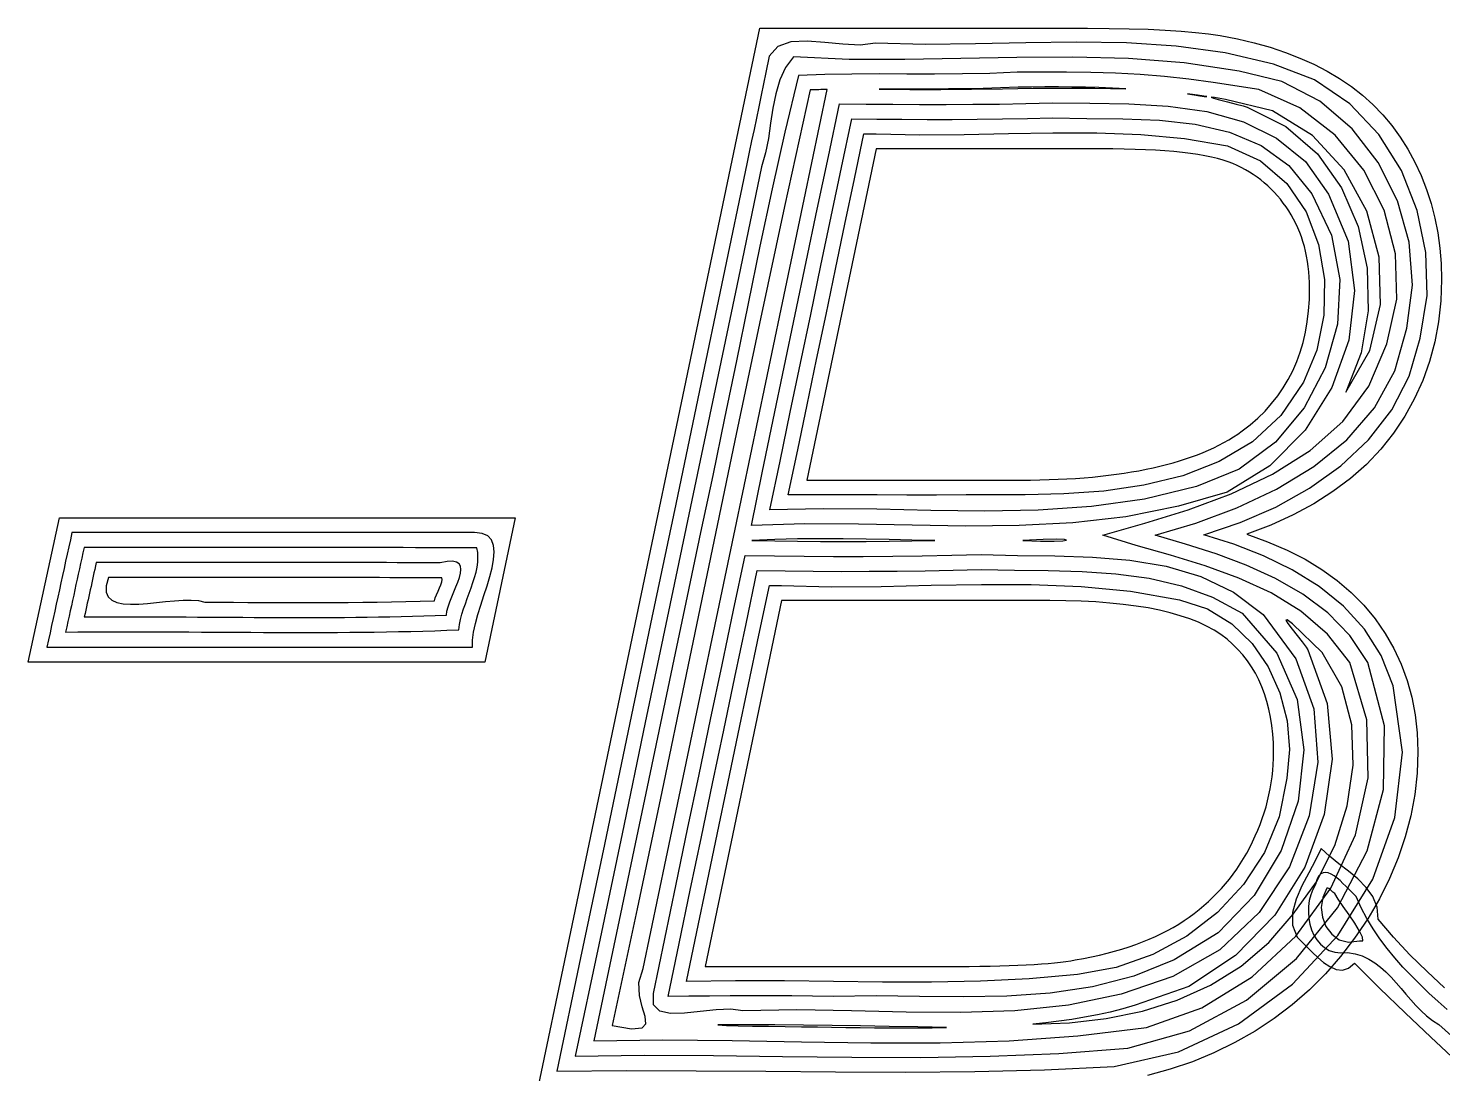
# Model space of a CAD drawing. Extents: x 11 to 234, y 10 to 80.
# Drawn here: x 133.73 to 176.4, y 34.57 to 66.1 of the extents above; entities that cross this region are included whole.
import ezdxf

# ---------------------------------------------------------------- set-up
doc = ezdxf.new("R2010")
doc.units = 0
doc.layers.add('logo', color=7, linetype='CONTINUOUS')
doc.layers.add('text', color=7, linetype='CONTINUOUS')

msp = doc.modelspace()

# ---------------------------------------------------------------- linework, layer by layer
at = {"layer": 'logo', "color": 7}
for p, q in [((172.566773, 41.011314), (172.360745, 40.633286)), ((172.734388, 41.360149), (172.566773, 41.011314)), ((172.984513, 41.129695), (172.734388, 41.360149)), ((173.266075, 40.906356), (172.984513, 41.129695)), ((172.360745, 40.633286), (172.152293, 40.237116)), ((172.719952, 40.597156), (172.657016, 40.528147)), ((172.79029, 40.634756), (172.719952, 40.597156)), ((172.866863, 40.644493), (172.79029, 40.634756)), ((172.948524, 40.629874), (172.866863, 40.644493)), ((173.034099, 40.594401), (172.948524, 40.629874)), ((173.122438, 40.541603), (173.034099, 40.594401)), ((173.212373, 40.475021), (173.122438, 40.541603)), ((173.558403, 40.681571), (173.266075, 40.906356)), ((173.84084, 40.446765), (173.558403, 40.681571)), ((172.152293, 40.237116), (171.977403, 39.833841)), ((172.479256, 40.131413), (172.418869, 39.968255)), ((172.557999, 40.281823), (172.479256, 40.131413)), ((172.602646, 40.42421), (172.557999, 40.281823)), ((172.657016, 40.528147), (172.602646, 40.42421)), ((172.906876, 40.169307), (172.780063, 39.890689)), ((172.935694, 40.167467), (172.906876, 40.169307)), ((172.965576, 40.154964), (172.935694, 40.167467)), ((172.996118, 40.134503), (172.965576, 40.154964)), ((173.026855, 40.108736), (172.996118, 40.134503)), ((173.057309, 40.080246), (173.026855, 40.108736)), ((173.302744, 40.398164), (173.212373, 40.475021)), ((173.392392, 40.314561), (173.302744, 40.398164)), ((173.480154, 40.227733), (173.392392, 40.314561)), ((173.564869, 40.141203), (173.480154, 40.227733)), ((173.645373, 40.05849), (173.564869, 40.141203)), ((174.092712, 40.193364), (173.84084, 40.446765)), ((174.293358, 39.912809), (174.092712, 40.193364)), ((171.977403, 39.833841), (171.872075, 39.434502)), ((172.376883, 39.795721), (172.353345, 39.617165)), ((172.418869, 39.968255), (172.376883, 39.795721)), ((172.780063, 39.890689), (172.737518, 39.590037)), ((173.087033, 40.051649), (173.057309, 40.080246)), ((173.115546, 40.025543), (173.087033, 40.051649)), ((173.142357, 40.004574), (173.115546, 40.025543)), ((173.248551, 39.837967), (173.142357, 40.004574)), ((173.401742, 39.615739), (173.248551, 39.837967)), ((173.720517, 39.983125), (173.645373, 40.05849)), ((173.789123, 39.91862), (173.720517, 39.983125)), ((173.941334, 39.580848), (173.789123, 39.91862)), ((174.422125, 39.59652), (174.293358, 39.912809)), ((171.872075, 39.434502), (171.8723, 39.050143)), ((172.353345, 39.617165), (172.348294, 39.435947)), ((172.348294, 39.435947), (172.361784, 39.255435)), ((172.361784, 39.255435), (172.39392, 39.078992)), ((172.737518, 39.590037), (172.772767, 39.289716)), ((172.772767, 39.289716), (172.879399, 39.012103)), ((173.576621, 39.364006), (173.401742, 39.615739)), ((173.747882, 39.108857), (173.576621, 39.364006)), ((174.112659, 39.255923), (173.941334, 39.580848)), ((174.301551, 38.942899), (174.112659, 39.255923)), ((174.458336, 39.235928), (174.422125, 39.59652)), ((171.8723, 39.050143), (172.014066, 38.691809)), ((172.39392, 39.078992), (172.444622, 38.909958)), ((172.444622, 38.909958), (172.513992, 38.751699)), ((172.879399, 39.012103), (173.050951, 38.779557)), ((173.890226, 38.876399), (173.747882, 39.108857)), ((173.978356, 38.692723), (173.890226, 38.876399)), ((174.506478, 38.640848), (174.301551, 38.942899)), ((174.9178, 38.686319), (174.458336, 39.235928)), ((172.014066, 38.691809), (172.333375, 38.370547)), ((172.513992, 38.751699), (172.602085, 38.607588)), ((172.602085, 38.607588), (172.708945, 38.480975)), ((172.708945, 38.480975), (172.834613, 38.37522)), ((173.050951, 38.779557), (173.280973, 38.614452)), ((173.280973, 38.614452), (173.563015, 38.539149)), ((173.563015, 38.539149), (173.890632, 38.576024)), ((173.890632, 38.576024), (173.98685, 38.583926)), ((173.98685, 38.583926), (173.978356, 38.692723)), ((174.7259, 38.348827), (174.506478, 38.640848)), ((175.410292, 38.163032), (174.9178, 38.686319)), ((172.333375, 38.370547), (172.472229, 38.229653)), ((172.472229, 38.229653), (172.631543, 38.075907)), ((172.631543, 38.075907), (172.806295, 37.92761)), ((172.834613, 38.37522), (172.979139, 38.293689)), ((172.979139, 38.293689), (173.142571, 38.239734)), ((173.142571, 38.239734), (173.324949, 38.216733)), ((173.324949, 38.216733), (173.52632, 38.22805)), ((173.52632, 38.22805), (173.757723, 38.189857)), ((173.757723, 38.189857), (173.971111, 38.123577)), ((173.971111, 38.123577), (174.168661, 38.032453)), ((174.168661, 38.032453), (174.352537, 37.9197)), ((174.958285, 38.065896), (174.7259, 38.348827)), ((175.202088, 37.791113), (174.958285, 38.065896)), ((175.926795, 37.65874), (175.410292, 38.163032)), ((172.806295, 37.92761), (172.991481, 37.803068)), ((172.991481, 37.803068), (173.182074, 37.720583)), ((173.182074, 37.720583), (173.373054, 37.698457)), ((173.373054, 37.698457), (173.559414, 37.754966)), ((173.559414, 37.754966), (173.736124, 37.908447)), ((173.736124, 37.908447), (174.49248, 37.153856)), ((174.352537, 37.9197), (174.524907, 37.788568)), ((174.524907, 37.788568), (174.687941, 37.642281)), ((174.687941, 37.642281), (174.843804, 37.484073)), ((175.45578, 37.523544), (175.202088, 37.791113)), ((176.458265, 37.166115), (175.926795, 37.65874)), ((174.49248, 37.153856), (175.265396, 36.41324)), ((174.843804, 37.484073), (174.994677, 37.317183)), ((174.994677, 37.317183), (175.142711, 37.144841)), ((175.142711, 37.144841), (175.290088, 36.970279)), ((175.717824, 37.262249), (175.45578, 37.523544)), ((175.986674, 37.006287), (175.717824, 37.262249)), ((175.290088, 36.970279), (175.438974, 36.796732)), ((175.438974, 36.796732), (175.591532, 36.627432)), ((176.260794, 36.754717), (175.986674, 37.006287)), ((176.538656, 36.506604), (176.260794, 36.754717)), ((175.265396, 36.41324), (176.046556, 35.679566)), ((175.591532, 36.627432), (175.749941, 36.465614)), ((175.749941, 36.465614), (175.916359, 36.31451)), ((175.916359, 36.31451), (176.092962, 36.177355)), ((176.092962, 36.177355), (176.281913, 36.057383)), ((176.281913, 36.057383), (176.661913, 35.711582)), ((176.046556, 35.679566), (176.827634, 34.945811))]:
    msp.add_line(p, q, dxfattribs=at)
at = {"layer": 'text', "color": 7}
for p, q in [((154.967317, 62.110286), (155.80244, 66.098209)), ((155.80244, 66.098209), (157.037445, 66.098209)), ((157.224132, 65.711084), (156.740629, 65.68749)), ((157.037445, 66.098209), (158.27245, 66.098209)), ((157.758858, 65.671731), (157.224132, 65.711084)), ((158.27245, 66.098209), (159.507455, 66.098209)), ((159.507455, 66.098209), (160.742459, 66.098209)), ((160.742459, 66.098209), (161.977464, 66.098209)), ((161.977464, 66.098209), (163.212469, 66.098209)), ((163.212469, 66.098209), (164.447474, 66.098209)), ((164.447474, 66.098209), (165.682478, 66.098209)), ((165.682478, 66.098209), (166.335336, 66.094799)), ((166.335336, 66.094799), (166.944674, 66.084594)), ((166.944674, 66.084594), (167.510488, 66.067593)), ((167.510488, 66.067593), (168.032779, 66.043789)), ((168.032779, 66.043789), (168.511549, 66.013188)), ((168.511549, 66.013188), (168.946796, 65.975788)), ((168.946796, 65.975788), (169.338519, 65.931592)), ((169.338519, 65.931592), (169.686722, 65.880598)), ((169.686722, 65.880598), (170.209517, 65.779427)), ((170.209517, 65.779427), (170.711571, 65.660916)), ((156.346878, 65.553567), (156.081417, 65.261964)), ((156.740629, 65.68749), (156.346878, 65.553567)), ((158.30627, 65.616782), (157.758858, 65.671731)), ((158.82784, 65.593584), (158.30627, 65.616782)), ((159.285037, 65.649526), (158.82784, 65.593584)), ((160.789485, 65.612267), (159.285037, 65.649526)), ((162.305004, 65.626096), (160.789485, 65.612267)), ((163.825662, 65.659491), (162.305004, 65.626096)), ((165.345514, 65.680884), (163.825662, 65.659491)), ((166.858623, 65.658701), (165.345514, 65.680884)), ((168.359051, 65.561427), (166.858623, 65.658701)), ((169.840856, 65.357488), (168.359051, 65.561427)), ((171.298102, 65.015333), (169.840856, 65.357488)), ((170.711571, 65.660916), (171.192886, 65.525068)), ((171.192886, 65.525068), (171.653463, 65.371883)), ((171.653463, 65.371883), (172.093297, 65.201355)), ((156.081417, 65.261964), (155.982772, 64.765324)), ((156.572949, 64.912838), (156.400195, 64.539546)), ((156.815595, 65.233214), (156.572949, 64.912838)), ((158.490748, 65.161812), (156.815595, 65.233214)), ((160.173916, 65.156675), (158.490748, 65.161812)), ((161.861844, 65.187184), (160.173916, 65.156675)), ((163.551308, 65.222642), (161.861844, 65.187184)), ((165.239071, 65.232379), (163.551308, 65.222642)), ((166.921902, 65.185725), (165.239071, 65.232379)), ((168.59657, 65.051999), (166.921902, 65.185725)), ((170.259838, 64.800539), (168.59657, 65.051999)), ((172.532486, 64.54033), (171.298102, 65.015333)), ((172.093297, 65.201355), (172.512392, 65.013493)), ((172.512392, 65.013493), (172.910749, 64.808288)), ((155.982772, 64.765324), (155.911367, 64.42165)), ((156.400195, 64.539546), (156.279921, 64.126477)), ((156.963762, 64.675774), (156.55794, 62.96877)), ((157.760489, 64.705137), (156.963762, 64.675774)), ((158.573854, 64.718401), (157.760489, 64.705137)), ((159.399645, 64.721224), (158.573854, 64.718401)), ((160.233659, 64.719248), (159.399645, 64.721224)), ((161.071684, 64.717837), (160.233659, 64.719248)), ((161.909514, 64.722889), (161.071684, 64.717837)), ((162.742939, 64.739935), (161.909514, 64.722889)), ((163.567751, 64.774603), (162.742939, 64.739935)), ((164.308203, 64.779923), (163.567751, 64.774603)), ((165.049392, 64.778794), (164.308203, 64.779923)), ((165.790756, 64.767957), (165.049392, 64.778794)), ((166.53173, 64.744504), (165.790756, 64.767957)), ((167.271751, 64.70538), (166.53173, 64.744504)), ((168.010245, 64.647564), (167.271751, 64.70538)), ((168.746655, 64.56803), (168.010245, 64.647564)), ((169.480413, 64.463747), (168.746655, 64.56803)), ((170.856653, 64.252991), (169.480413, 64.463747)), ((171.547147, 64.491159), (170.259838, 64.800539)), ((172.690186, 63.898563), (171.547147, 64.491159)), ((173.594316, 63.818143), (172.532486, 64.54033)), ((172.910749, 64.808288), (173.288364, 64.585746)), ((173.288364, 64.585746), (173.645221, 64.343972)), ((155.839967, 64.077977), (155.768562, 63.734307)), ((155.911367, 64.42165), (155.839967, 64.077977)), ((156.279921, 64.126477), (156.194701, 63.686761)), ((157.323595, 64.238381), (156.546429, 60.72225)), ((157.137648, 60.937597), (157.831587, 64.252495)), ((157.387098, 64.239786), (157.323595, 64.238381)), ((157.450592, 64.241762), (157.387098, 64.239786)), ((157.514081, 64.244302), (157.450592, 64.241762)), ((157.577567, 64.246842), (157.514081, 64.244302)), ((157.641053, 64.249382), (157.577567, 64.246842)), ((157.704553, 64.251357), (157.641053, 64.249382)), ((157.768061, 64.252486), (157.704553, 64.251357)), ((157.831587, 64.252495), (157.768061, 64.252486)), ((159.92186, 64.267069), (159.397926, 64.266504)), ((159.397926, 64.266504), (160.328458, 64.252562)), ((160.445865, 64.266843), (159.92186, 64.267069)), ((160.328458, 64.252562), (161.258956, 64.252639)), ((160.969901, 64.267026), (160.445865, 64.266843)), ((161.493917, 64.269002), (160.969901, 64.267026)), ((161.258956, 64.252639), (162.189425, 64.261839)), ((162.017874, 64.274279), (161.493917, 64.269002)), ((162.54172, 64.284157), (162.017874, 64.274279)), ((162.189425, 64.261839), (163.11987, 64.275301)), ((163.065418, 64.299962), (162.54172, 64.284157)), ((163.588917, 64.323047), (163.065418, 64.299962)), ((163.11987, 64.275301), (164.0503, 64.288114)), ((163.995515, 64.327323), (163.588917, 64.322977)), ((163.588917, 64.322985), (163.588917, 64.323047)), ((163.588917, 64.322983), (163.588917, 64.322985)), ((163.588917, 64.322985), (163.588917, 64.322985)), ((163.588917, 64.32298), (163.588917, 64.322983)), ((163.588917, 64.322977), (163.588917, 64.32298)), ((163.588917, 64.32298), (163.588917, 64.32298)), ((163.588917, 64.322977), (163.588917, 64.322977)), ((163.588917, 64.322977), (163.588917, 64.322977)), ((164.402234, 64.329863), (163.995515, 64.327323)), ((164.0503, 64.288114), (164.98071, 64.295367)), ((164.809015, 64.330024), (164.402234, 64.329863)), ((165.215787, 64.327174), (164.809015, 64.330024)), ((164.98071, 64.295367), (165.911118, 64.29215)), ((165.622492, 64.320711), (165.215787, 64.327174)), ((166.029061, 64.310043), (165.622492, 64.320711)), ((165.911118, 64.29215), (166.841523, 64.27358)), ((166.435428, 64.29452), (166.029061, 64.310043)), ((166.841523, 64.27358), (166.435428, 64.29452)), ((168.697131, 64.118439), (168.900128, 64.088456)), ((169.006274, 64.077506), (168.697131, 64.118439)), ((168.900128, 64.088456), (169.075419, 64.063931)), ((169.196712, 64.051428), (169.006274, 64.077506)), ((169.075419, 64.063931), (169.207857, 64.046405)), ((169.28371, 64.038587), (169.196712, 64.051428)), ((169.207857, 64.046405), (169.282299, 64.037458)), ((169.282299, 64.037458), (169.28371, 64.038587)), ((169.51936, 64.011141), (169.416199, 64.02164)), ((169.416199, 64.02164), (169.481768, 63.996042)), ((169.843744, 63.953449), (169.51936, 64.011141)), ((172.09393, 63.703488), (170.856653, 64.252991)), ((173.645221, 64.343972), (173.981341, 64.081118)), ((173.981341, 64.081118), (174.296718, 63.797187)), ((155.768562, 63.734307), (155.697157, 63.390633)), ((156.194701, 63.686761), (156.12712, 63.233537)), ((157.869771, 62.233539), (158.205537, 63.822114)), ((158.205537, 63.822114), (159.009035, 63.815397)), ((159.009035, 63.815397), (159.812544, 63.809132)), ((159.812544, 63.809132), (160.616053, 63.80456)), ((160.616053, 63.80456), (161.419546, 63.802867)), ((161.419546, 63.802867), (162.223015, 63.805407)), ((162.223015, 63.805407), (163.026446, 63.813337)), ((163.026446, 63.813337), (163.829825, 63.827872)), ((163.829825, 63.827872), (164.63314, 63.850328)), ((164.63314, 63.850328), (165.757211, 63.843385)), ((165.757211, 63.843385), (166.931777, 63.825013)), ((166.931777, 63.825013), (168.119639, 63.752778)), ((168.119639, 63.752778), (169.283589, 63.584272)), ((169.283589, 63.584272), (170.386431, 63.27707)), ((169.481768, 63.996042), (169.663573, 63.945493)), ((169.663573, 63.945493), (169.909129, 63.881119)), ((171.263829, 63.604425), (169.843744, 63.953449)), ((169.909129, 63.881119), (170.165937, 63.81404)), ((170.165937, 63.81404), (170.381509, 63.755386)), ((170.381509, 63.755386), (170.50335, 63.716273)), ((170.50335, 63.716273), (171.67223, 63.138524)), ((172.468396, 62.868686), (171.263829, 63.604425)), ((173.158554, 62.874057), (172.09393, 63.703488)), ((173.667476, 63.070328), (172.690186, 63.898563)), ((174.472572, 62.892672), (173.594316, 63.818143)), ((174.296718, 63.797187), (174.591355, 63.492175)), ((155.697157, 63.390633), (155.625752, 63.04696)), ((156.12712, 63.233537), (156.059762, 62.779938)), ((158.261157, 61.896475), (158.572426, 63.370539)), ((158.572426, 63.370539), (159.330204, 63.36052)), ((159.330204, 63.36052), (160.087762, 63.353662)), ((160.087762, 63.353662), (160.845175, 63.350332)), ((160.845175, 63.350332), (161.602536, 63.350896)), ((161.602536, 63.350896), (162.35993, 63.355666)), ((162.35993, 63.355666), (163.117437, 63.364979)), ((163.117437, 63.364979), (163.875144, 63.37926)), ((163.875144, 63.37926), (164.63314, 63.398773)), ((164.63314, 63.398773), (165.669764, 63.377183)), ((165.669764, 63.377183), (166.753757, 63.366515)), ((166.753757, 63.366515), (167.852925, 63.323481)), ((167.852925, 63.323481), (168.935078, 63.204846)), ((168.935078, 63.204846), (169.968023, 62.967373)), ((170.386431, 63.27707), (171.390956, 62.788758)), ((174.591355, 63.492175), (174.865255, 63.166082)), ((174.865255, 63.166082), (175.118415, 62.818911)), ((155.625752, 63.04696), (155.554347, 62.703289)), ((156.059762, 62.779938), (155.975208, 62.339104)), ((156.55794, 62.96877), (156.173373, 61.252636)), ((158.653153, 61.55716), (158.939306, 62.918608)), ((158.939306, 62.918608), (158.967528, 62.918608)), ((158.967528, 62.918608), (158.995751, 62.918608)), ((158.995751, 62.918608), (159.023973, 62.918608)), ((159.023973, 62.918608), (159.052195, 62.918608)), ((159.052195, 62.918608), (159.080417, 62.918608)), ((159.080417, 62.918608), (159.10864, 62.918608)), ((159.10864, 62.918608), (159.136862, 62.918608)), ((159.136862, 62.918608), (159.165084, 62.918608)), ((159.165084, 62.918608), (159.182723, 62.918608)), ((159.182723, 62.918608), (159.200362, 62.918608)), ((159.200362, 62.918608), (159.218001, 62.918608)), ((159.218001, 62.918608), (159.23564, 62.918608)), ((159.23564, 62.918608), (159.253278, 62.918608)), ((159.253278, 62.918608), (159.270917, 62.918608)), ((159.270917, 62.918608), (159.288556, 62.918608)), ((159.288556, 62.918608), (159.306195, 62.918608)), ((159.306195, 62.918696), (159.306204, 62.918995)), ((159.306195, 62.918681), (159.306195, 62.918696)), ((159.306195, 62.91867), (159.306195, 62.918681)), ((159.306195, 62.918656), (159.306195, 62.91867)), ((159.306195, 62.918645), (159.306195, 62.918656)), ((159.306195, 62.918631), (159.306195, 62.918645)), ((159.306195, 62.918619), (159.306195, 62.918631)), ((159.306195, 62.918608), (159.306195, 62.918619)), ((159.306204, 62.918995), (160.631248, 62.885396)), ((160.631248, 62.885396), (161.963433, 62.894371)), ((161.963433, 62.894371), (163.299256, 62.922892)), ((163.299256, 62.922892), (164.635225, 62.947897)), ((164.635225, 62.947897), (165.967847, 62.946204)), ((165.967847, 62.946204), (167.293629, 62.895088)), ((167.293629, 62.895088), (168.609069, 62.771342)), ((168.609069, 62.771342), (169.910687, 62.551925)), ((169.968023, 62.967373), (170.919561, 62.567814)), ((171.390956, 62.788758), (172.259966, 62.076909)), ((171.67223, 63.138524), (172.623074, 62.31012)), ((173.427283, 61.831762), (172.468396, 62.868686)), ((174.016837, 61.823521), (173.158554, 62.874057)), ((174.457541, 62.054043), (173.667476, 63.070328)), ((175.156233, 61.80781), (174.472572, 62.892672)), ((175.118415, 62.818911), (175.350834, 62.450661)), ((155.482945, 62.359613), (155.411543, 62.015886)), ((155.554347, 62.703289), (155.482945, 62.359613)), ((155.975208, 62.339104), (155.85604, 61.924164)), ((159.306154, 62.463921), (157.216983, 52.475072)), ((166.095958, 62.463921), (159.306154, 62.463921)), ((169.910687, 62.551925), (170.907727, 62.09667)), ((170.919561, 62.567814), (171.757507, 61.962922)), ((172.623074, 62.31012), (173.351086, 61.285464)), ((175.350834, 62.450661), (175.562514, 62.061331)), ((154.132191, 58.122364), (154.967317, 62.110286)), ((155.411543, 62.015886), (154.694441, 58.594845)), ((155.85604, 61.924164), (155.152652, 58.571999)), ((157.535279, 60.644693), (157.869771, 62.233539)), ((157.95128, 60.422121), (158.261157, 61.896475)), ((170.907727, 62.09667), (171.69557, 61.415411)), ((171.757507, 61.962922), (172.449665, 61.109456)), ((172.259966, 62.076909), (172.95626, 61.099107)), ((175.038904, 60.897285), (174.457541, 62.054043)), ((175.562514, 62.061331), (175.751224, 61.656171)), ((158.36764, 60.195579), (158.653153, 61.55716)), ((174.110325, 60.579172), (173.427283, 61.831762)), ((174.635089, 60.61071), (174.016837, 61.823521)), ((175.634272, 60.607456), (175.156233, 61.80781)), ((175.751224, 61.656171), (175.914774, 61.240474)), ((156.173373, 61.252636), (155.80461, 59.529692)), ((171.69557, 61.415411), (172.277326, 60.558928)), ((172.449665, 61.109456), (173.043257, 59.858777)), ((172.95626, 61.099107), (173.552048, 59.682961)), ((173.351086, 61.285464), (173.851468, 60.118961)), ((175.914774, 61.240474), (176.053162, 60.814238)), ((156.546429, 60.72225), (155.78917, 57.199572)), ((156.44335, 57.624023), (157.137648, 60.937597)), ((157.20189, 59.055618), (157.535279, 60.644693)), ((174.979624, 59.294446), (174.635089, 60.61071)), ((175.39009, 59.647633), (175.038904, 60.897285)), ((175.895672, 59.335515), (175.634272, 60.607456)), ((176.053162, 60.814238), (176.166394, 60.377463)), ((157.642467, 58.947538), (157.95128, 60.422121)), ((158.082632, 58.833885), (158.36764, 60.195579)), ((172.277326, 60.558928), (172.656105, 59.578014)), ((174.48736, 59.196438), (174.110325, 60.579172)), ((176.166394, 60.377463), (176.254463, 59.930148)), ((173.043257, 59.858777), (173.292081, 58.526336)), ((173.851468, 60.118961), (174.119424, 58.865019)), ((176.254463, 59.930148), (176.317374, 59.472296)), ((155.80461, 59.529692), (155.446197, 57.802258)), ((172.656105, 59.578014), (172.835022, 58.52346)), ((173.552048, 59.682961), (173.743044, 58.189952)), ((175.489619, 58.352676), (175.39009, 59.647633)), ((175.929406, 58.035879), (175.895672, 59.335515)), ((176.317374, 59.472296), (176.355124, 59.003905)), ((156.869438, 57.466346), (157.20189, 59.055618)), ((157.334393, 57.4728), (157.642467, 58.947538)), ((174.528226, 57.769085), (174.48736, 59.196438)), ((175.01675, 57.933556), (174.979624, 59.294446)), ((176.355124, 59.003905), (176.367722, 58.524975)), ((154.694441, 58.594845), (153.978102, 55.173646)), ((155.152652, 58.571999), (154.450556, 55.21956)), ((157.797994, 57.472117), (158.082632, 58.833885)), ((172.835022, 58.52346), (172.817186, 57.446051)), ((173.292081, 58.526336), (173.221729, 57.174048)), ((174.119424, 58.865019), (174.150161, 57.578046)), ((176.367722, 58.524975), (176.345099, 57.876521)), ((153.297067, 54.134441), (154.132191, 58.122364)), ((173.743044, 58.189952), (173.565637, 56.692718)), ((175.316015, 57.059988), (175.489619, 58.352676)), ((175.724453, 56.752448), (175.929406, 58.035879)), ((155.446197, 57.802258), (155.092685, 56.072659)), ((155.748939, 54.311313), (156.44335, 57.624023)), ((174.202756, 56.382641), (174.528226, 57.769085)), ((174.71278, 56.586859), (175.01675, 57.933556)), ((176.345099, 57.876521), (176.277258, 57.247792)), ((155.78917, 57.199572), (155.046175, 53.672082)), ((156.537747, 55.876915), (156.869438, 57.466346)), ((157.026734, 55.997977), (157.334393, 57.4728)), ((157.513587, 56.110299), (157.797994, 57.472117)), ((172.817186, 57.446051), (172.60572, 56.396577)), ((173.221729, 57.174048), (172.857787, 55.863829)), ((174.150161, 57.578046), (173.938881, 56.312441)), ((176.277258, 57.247792), (176.164191, 56.638787)), ((174.956684, 55.76977), (175.316015, 57.059988)), ((175.392563, 55.611917), (175.724453, 56.752448)), ((172.60572, 56.396577), (172.203731, 55.425825)), ((173.565637, 56.692718), (173.056214, 55.263883)), ((173.480792, 55.12262), (174.202756, 56.382641)), ((174.176196, 55.307301), (174.71278, 56.586859)), ((176.164191, 56.638787), (176.005905, 56.049508)), ((155.092685, 56.072659), (154.73862, 54.34321)), ((156.719163, 54.523135), (157.026734, 55.997977)), ((157.229268, 54.748461), (157.513587, 56.110299)), ((173.938881, 56.312441), (173.480792, 55.12262)), ((176.005905, 56.049508), (175.802396, 55.479951)), ((156.206658, 54.287361), (156.537747, 55.876915)), ((172.857787, 55.863829), (172.22584, 54.657594)), ((174.339735, 54.651918), (174.956684, 55.76977)), ((174.863035, 54.592897), (175.392563, 55.611917)), ((175.802396, 55.479951), (175.553664, 54.930119)), ((153.978102, 55.173646), (153.262155, 51.752362)), ((154.450556, 55.21956), (153.749177, 51.866975)), ((172.203731, 55.425825), (171.517886, 54.417838)), ((173.056214, 55.263883), (172.251172, 53.976084)), ((173.390901, 54.243297), (174.176196, 55.307301)), ((156.944909, 53.386634), (157.229268, 54.748461)), ((172.22584, 54.657594), (171.351479, 53.617261)), ((173.50985, 53.692987), (174.339735, 54.651918)), ((175.553664, 54.930119), (175.259711, 54.40001)), ((154.73862, 54.34321), (154.378556, 52.616233)), ((155.054656, 50.999003), (155.748939, 54.311313)), ((155.875998, 52.697716), (156.206658, 54.287361)), ((156.411357, 53.048343), (156.719163, 54.523135)), ((171.517886, 54.417838), (170.658231, 53.629797)), ((172.404876, 53.366735), (173.390901, 54.243297)), ((174.165559, 53.691725), (174.863035, 54.592897)), ((175.259711, 54.40001), (174.920536, 53.889626)), ((152.461942, 50.146519), (153.297067, 54.134441)), ((172.251172, 53.976084), (171.186898, 52.901946)), ((174.920536, 53.889626), (174.534764, 53.404047)), ((155.046175, 53.672082), (154.311796, 50.141516)), ((156.660367, 52.024847), (156.944909, 53.386634)), ((170.658231, 53.629797), (169.659715, 53.035019)), ((171.351479, 53.617261), (170.260295, 52.80474)), ((171.266093, 52.649507), (172.404876, 53.366735)), ((172.511726, 52.879535), (173.50985, 53.692987)), ((173.329826, 52.90476), (174.165559, 53.691725)), ((174.534764, 53.404047), (174.101046, 52.948396)), ((156.102984, 51.57367), (156.411357, 53.048343)), ((169.659715, 53.035019), (168.557293, 52.606837)), ((174.101046, 52.948396), (173.619383, 52.522671)), ((154.378556, 52.616233), (154.007038, 50.894051)), ((155.545598, 51.108023), (155.875998, 52.697716)), ((168.557293, 52.606837), (167.385924, 52.31857)), ((170.260295, 52.80474), (168.977872, 52.281955)), ((171.186898, 52.901946), (169.899782, 52.114103)), ((170.02254, 52.063503), (171.266093, 52.649507)), ((171.390042, 52.19812), (172.511726, 52.879535)), ((172.385519, 52.228335), (173.329826, 52.90476)), ((173.619383, 52.522671), (173.08978, 52.126871)), ((157.216983, 52.475072), (163.680357, 52.475072)), ((164.976155, 52.055093), (163.807668, 52.026532)), ((166.180558, 52.14355), (164.976155, 52.055093)), ((167.385924, 52.31857), (166.180558, 52.14355)), ((168.977872, 52.281955), (167.403794, 51.90359)), ((169.899782, 52.114103), (168.426209, 51.685187)), ((168.722192, 51.580615), (170.02254, 52.063503)), ((170.189488, 51.635302), (171.390042, 52.19812)), ((171.362336, 51.658799), (172.385519, 52.228335)), ((173.08978, 52.126871), (172.51223, 51.760997)), ((153.262155, 51.752362), (152.546233, 48.331075)), ((153.749177, 51.866975), (153.047934, 48.514358)), ((157.553779, 52.025073), (156.660367, 52.024847)), ((158.447192, 52.025053), (157.553779, 52.025073)), ((159.340609, 52.024898), (158.447192, 52.025053)), ((160.234023, 52.024723), (159.340609, 52.024898)), ((161.127437, 52.024664), (160.234023, 52.024723)), ((162.020848, 52.024839), (161.127437, 52.024664)), ((162.914259, 52.025403), (162.020848, 52.024839)), ((163.807668, 52.026532), (162.914259, 52.025403)), ((165.810215, 51.676362), (164.201848, 51.566109)), ((167.403794, 51.90359), (165.810215, 51.676362)), ((168.426209, 51.685187), (166.838082, 51.36686)), ((168.954749, 51.177633), (170.189488, 51.635302)), ((170.289957, 51.192503), (171.362336, 51.658799)), ((172.51223, 51.760997), (171.886738, 51.425047)), ((133.733319, 46.987305), (134.679507, 51.338096)), ((134.679507, 51.338096), (148.424116, 51.338096)), ((148.424116, 51.338096), (147.502831, 46.987305)), ((157.714662, 51.611524), (156.102984, 51.57367)), ((159.3351, 51.595551), (157.714662, 51.611524)), ((160.959583, 51.559872), (159.3351, 51.595551)), ((162.583399, 51.538677), (160.959583, 51.559872)), ((164.201848, 51.566109), (162.583399, 51.538677)), ((166.838082, 51.36686), (165.237998, 51.182665)), ((167.413026, 51.172734), (168.722192, 51.580615)), ((171.886738, 51.425047), (171.213305, 51.119019)), ((154.007038, 50.894051), (153.608882, 48.977042)), ((154.360742, 47.686635), (155.054656, 50.999003)), ((157.157714, 51.157265), (155.545598, 51.108023)), ((158.774937, 51.14925), (157.157714, 51.157265)), ((160.394421, 51.115889), (158.774937, 51.14925)), ((162.013321, 51.089077), (160.394421, 51.115889)), ((163.628795, 51.100705), (162.013321, 51.089077)), ((165.237998, 51.182665), (163.628795, 51.100705)), ((166.143026, 50.811755), (167.413026, 51.172734)), ((167.153604, 50.504522), (166.143026, 50.811755)), ((167.730511, 50.811678), (168.954749, 51.177633)), ((168.640156, 50.541758), (167.730511, 50.811678)), ((169.198076, 50.825792), (170.289957, 51.192503)), ((170.099265, 50.543288), (169.198076, 50.825792)), ((171.213305, 51.119019), (170.49193, 50.842918)), ((170.49193, 50.842918), (171.118946, 50.617301)), ((156.24924, 50.683552), (155.559709, 50.656459)), ((155.559709, 50.656459), (156.249291, 50.643053)), ((156.938861, 50.698849), (156.24924, 50.683552)), ((156.249291, 50.643053), (156.938949, 50.633401)), ((157.628542, 50.704267), (156.938861, 50.698849)), ((156.938949, 50.633401), (157.628655, 50.627447)), ((158.318265, 50.701727), (157.628542, 50.704267)), ((157.628655, 50.627447), (158.318386, 50.625189)), ((159.008008, 50.693063), (158.318265, 50.701727)), ((158.318386, 50.625189), (159.008123, 50.626318)), ((159.69775, 50.680222), (159.008008, 50.693063)), ((159.008123, 50.626318), (159.697846, 50.630805)), ((160.387467, 50.665067), (159.69775, 50.680222)), ((159.697846, 50.630805), (160.387524, 50.638566)), ((161.077145, 50.649516), (160.387467, 50.665067)), ((160.387524, 50.638566), (161.077145, 50.649516)), ((164.344866, 50.683947), (163.730028, 50.656459)), ((163.730028, 50.656459), (164.270089, 50.631708)), ((164.270089, 50.631708), (164.677211, 50.628886)), ((164.762668, 50.688717), (164.344866, 50.683947)), ((164.677211, 50.628886), (164.940714, 50.640711)), ((164.994122, 50.678105), (164.762668, 50.688717)), ((164.940714, 50.640711), (165.049911, 50.65962)), ((165.049911, 50.65962), (164.994122, 50.678105)), ((168.192312, 50.205863), (167.153604, 50.504522)), ((169.561643, 50.246757), (168.640156, 50.541758)), ((170.994558, 50.193804), (170.099265, 50.543288)), ((171.118946, 50.617301), (171.705157, 50.364821)), ((171.705157, 50.364821), (172.250569, 50.085482)), ((151.626818, 46.158594), (152.461942, 50.146519)), ((154.311796, 50.141516), (153.580389, 46.609612)), ((155.007505, 48.553426), (155.355092, 50.204915)), ((155.355092, 50.204915), (156.245808, 50.190267)), ((156.245808, 50.190267), (157.13662, 50.179966)), ((157.13662, 50.179966), (158.027486, 50.174435)), ((158.027486, 50.174435), (158.918365, 50.174209)), ((158.918365, 50.174209), (159.80922, 50.179486)), ((159.80922, 50.179486), (160.7, 50.190804)), ((160.7, 50.190804), (161.590671, 50.208584)), ((161.590671, 50.208584), (162.481198, 50.233126)), ((162.481198, 50.233126), (163.572896, 50.202208)), ((163.572896, 50.202208), (164.696434, 50.186912)), ((164.696434, 50.186912), (165.831774, 50.151442)), ((165.831774, 50.151442), (166.958885, 50.060013)), ((166.958885, 50.060013), (168.057737, 49.876837)), ((169.233912, 49.886788), (168.192312, 50.205863)), ((170.473599, 49.909245), (169.561643, 50.246757)), ((171.860089, 49.769917), (170.994558, 50.193804)), ((172.250569, 50.085482), (172.755177, 49.779281)), ((146.211112, 49.527573), (146.211112, 49.527573)), ((155.384238, 48.140343), (155.721987, 49.745996)), ((155.721987, 49.745996), (156.56709, 49.734905)), ((156.56709, 49.734905), (157.412021, 49.726946)), ((157.412021, 49.726946), (158.256836, 49.722797)), ((158.256836, 49.722797), (159.101592, 49.723023)), ((159.101592, 49.723023), (159.946346, 49.728357)), ((159.946346, 49.728357), (160.791161, 49.739392)), ((160.791161, 49.739392), (161.636092, 49.756805)), ((161.636092, 49.756805), (162.481198, 49.781217)), ((162.481198, 49.781573), (163.479762, 49.758205)), ((162.481198, 49.781209), (162.481198, 49.781573)), ((162.481198, 49.781217), (162.481198, 49.781214)), ((162.481198, 49.781214), (162.481198, 49.781214)), ((162.481198, 49.781214), (162.481198, 49.781214)), ((162.481198, 49.781214), (162.481198, 49.781214)), ((162.481198, 49.781214), (162.481198, 49.781212)), ((162.481198, 49.781212), (162.481198, 49.781209)), ((162.481198, 49.781209), (162.481198, 49.781209)), ((163.479762, 49.758205), (164.497052, 49.745505)), ((164.497052, 49.745505), (165.521524, 49.717904)), ((165.521524, 49.717904), (166.541659, 49.64988)), ((166.541659, 49.64988), (167.545916, 49.515852)), ((167.545916, 49.515852), (168.522769, 49.290269)), ((168.057737, 49.876837), (169.108301, 49.566124)), ((169.108301, 49.566124), (170.090541, 49.092087)), ((170.253166, 49.518313), (169.233912, 49.886788)), ((171.224846, 49.071448), (170.253166, 49.518313)), ((171.35466, 49.511768), (170.473599, 49.909245)), ((172.183459, 49.036884), (171.35466, 49.511768)), ((172.671997, 49.264214), (171.860089, 49.769917)), ((172.755177, 49.779281), (173.218988, 49.446216)), ((155.775406, 47.802724), (156.088873, 49.294703)), ((156.088873, 49.294703), (156.117095, 49.294703)), ((156.117095, 49.294703), (156.145317, 49.294703)), ((156.145317, 49.294703), (156.17354, 49.294703)), ((156.17354, 49.294703), (156.201762, 49.294703)), ((156.201762, 49.294703), (156.229984, 49.294703)), ((156.229984, 49.294703), (156.258206, 49.294703)), ((156.258206, 49.294703), (156.286429, 49.294703)), ((156.286429, 49.294703), (156.314651, 49.294703)), ((156.314651, 49.294703), (156.33229, 49.294703)), ((156.33229, 49.294703), (156.349929, 49.294703)), ((156.349929, 49.294703), (156.367567, 49.294703)), ((156.367567, 49.294703), (156.385206, 49.294703)), ((156.385206, 49.294703), (156.402845, 49.294703)), ((156.402845, 49.294703), (156.420484, 49.294703)), ((156.420484, 49.294703), (156.438123, 49.294703)), ((156.438123, 49.294703), (156.455762, 49.29474)), ((156.455762, 49.29474), (157.956877, 49.258183)), ((157.956877, 49.258183), (159.463873, 49.269585)), ((159.463873, 49.269585), (160.973807, 49.302503)), ((160.973807, 49.302503), (162.483727, 49.3305)), ((162.483727, 49.3305), (163.990683, 49.327113)), ((163.990683, 49.327113), (165.49173, 49.265925)), ((165.49173, 49.265925), (166.983918, 49.120481)), ((166.983918, 49.120481), (168.464298, 48.864342)), ((168.522769, 49.290269), (169.460683, 48.947564)), ((170.090541, 49.092087), (170.984429, 48.418936)), ((172.12371, 48.5172), (171.224846, 49.071448)), ((173.406407, 48.669284), (172.671997, 49.264214)), ((173.218988, 49.446216), (173.641993, 49.086293)), ((173.641993, 49.086293), (174.024198, 48.699507)), ((153.608882, 48.977042), (153.209317, 47.060327)), ((156.455305, 48.840785), (154.148512, 37.807352)), ((164.550844, 48.840785), (156.455305, 48.840785)), ((168.464298, 48.864342), (169.306296, 48.588377)), ((169.460683, 48.947564), (170.348128, 48.462184)), ((172.938626, 48.467148), (172.183459, 49.036884)), ((174.039457, 47.977707), (173.406407, 48.669284)), ((174.024198, 48.699507), (174.3656, 48.28586)), ((135.423185, 48.349292), (135.423185, 48.349295)), ((152.546233, 48.331075), (151.829962, 44.909861)), ((153.047934, 48.514358), (152.346251, 45.161838)), ((154.660338, 46.901848), (155.007505, 48.553426)), ((169.306296, 48.588377), (170.036163, 48.14095)), ((170.348128, 48.462184), (171.400343, 47.259452)), ((170.984429, 48.418936), (171.97263, 47.086495)), ((171.706024, 48.261137), (171.669758, 48.250695)), ((171.669758, 48.250695), (171.730329, 48.146084)), ((171.872125, 48.144684), (171.706024, 48.261137)), ((172.924526, 47.826583), (172.12371, 48.5172)), ((173.598795, 47.785113), (172.938626, 48.467148)), ((174.3656, 48.28586), (174.666521, 47.849762)), ((134.85874, 47.890687), (134.85874, 47.890687)), ((155.046889, 46.534603), (155.384238, 48.140343)), ((155.462557, 46.310612), (155.775406, 47.802724)), ((170.036163, 48.14095), (170.647518, 47.551083)), ((171.730329, 48.146084), (171.854732, 47.979982)), ((171.854732, 47.979982), (172.009974, 47.785076)), ((172.768356, 47.276803), (171.872125, 48.144684)), ((173.602063, 46.970609), (172.924526, 47.826583)), ((174.547279, 47.182072), (174.039457, 47.977707)), ((174.666521, 47.849762), (174.927321, 47.395645)), ((134.294299, 47.439131), (134.294299, 47.439131)), ((153.66744, 44.373744), (154.360742, 47.686635)), ((170.647518, 47.551083), (171.133962, 46.847797)), ((172.009974, 47.785076), (172.163054, 47.594057)), ((172.163054, 47.594057), (172.280975, 47.439617)), ((172.280975, 47.439617), (172.330737, 47.354465)), ((174.142598, 46.973332), (173.598795, 47.785113)), ((174.927321, 47.395645), (175.148, 46.923503)), ((147.502831, 46.987305), (133.733319, 46.987305)), ((153.209317, 47.060327), (152.808488, 45.143877)), ((171.400343, 47.259452), (172.010934, 45.856824)), ((171.97263, 47.086495), (172.510061, 45.574704)), ((172.330737, 47.354465), (172.912425, 45.738709)), ((173.353716, 46.243175), (172.768356, 47.276803)), ((174.115524, 45.243716), (173.602063, 46.970609)), ((174.645808, 45.061903), (174.142598, 46.973332)), ((174.906011, 46.274965), (174.547279, 47.182072)), ((153.580389, 46.609612), (152.846309, 43.078112)), ((154.313647, 45.250168), (154.660338, 46.901848)), ((154.70998, 44.92877), (155.046889, 46.534603)), ((171.133962, 46.847797), (171.489102, 46.06012)), ((175.148, 46.923503), (175.328557, 46.433345)), ((150.791694, 42.170672), (151.626818, 46.158594)), ((155.150199, 44.818396), (155.462557, 46.310612)), ((173.655953, 45.09426), (173.353716, 46.243175)), ((175.187294, 44.26708), (174.906011, 46.274965)), ((175.328557, 46.433345), (175.468993, 45.925163)), ((171.489102, 46.06012), (171.706551, 45.217072)), ((172.010934, 45.856824), (172.213803, 44.339391)), ((172.912425, 45.738709), (173.064966, 44.060844)), ((175.468993, 45.925163), (175.569306, 45.398964)), ((153.967493, 43.59838), (154.313647, 45.250168)), ((172.510061, 45.574704), (172.632322, 43.968707)), ((174.154414, 43.492584), (174.115524, 45.243716)), ((175.569306, 45.398964), (175.629498, 44.854741)), ((151.829962, 44.909861), (151.112979, 41.488797)), ((152.346251, 45.161838), (151.643548, 41.809529)), ((152.808488, 45.143877), (152.406528, 43.227662)), ((154.373572, 43.32283), (154.70998, 44.92877)), ((154.838202, 43.326101), (155.150199, 44.818396)), ((171.706551, 45.217072), (171.779909, 44.347678)), ((173.702822, 43.880518), (173.655953, 45.09426)), ((174.617812, 43.14606), (174.645808, 45.061903)), ((175.629498, 44.854741), (175.64957, 44.292499)), ((152.974994, 41.05987), (153.66744, 44.373744)), ((171.779909, 44.347678), (171.702795, 43.480962)), ((172.213803, 44.339391), (172.042856, 42.792235)), ((172.632322, 43.968707), (172.375003, 42.353642)), ((173.064966, 44.060844), (172.826889, 42.39137)), ((174.960142, 42.302509), (175.187294, 44.26708)), ((175.64957, 44.292499), (175.625928, 43.637588)), ((153.621926, 41.946469), (153.967493, 43.59838)), ((173.522076, 42.6524), (173.702822, 43.880518)), ((175.625928, 43.637588), (175.555025, 42.989483)), ((152.406528, 43.227662), (152.003577, 41.311655)), ((154.037699, 41.716779), (154.373572, 43.32283)), ((154.526437, 41.83376), (154.838202, 43.326101)), ((171.702795, 43.480962), (171.470845, 42.315474)), ((173.77307, 41.779591), (174.154414, 43.492584)), ((174.122983, 41.293364), (174.617812, 43.14606)), ((152.846309, 43.078112), (152.103912, 39.548748)), ((172.042856, 42.792235), (171.531997, 41.30044)), ((175.555025, 42.989483), (175.436858, 42.348176)), ((171.470845, 42.315474), (171.025733, 41.242762)), ((172.375003, 42.353642), (171.7737, 40.81465)), ((172.826889, 42.39137), (172.236723, 40.800788)), ((173.141462, 41.460372), (173.522076, 42.6524)), ((174.288221, 40.441335), (174.960142, 42.302509)), ((175.436858, 42.348176), (175.271431, 41.713671)), ((149.956568, 38.182749), (150.791694, 42.170672)), ((153.277003, 40.294422), (153.621926, 41.946469)), ((154.214771, 40.341398), (154.526437, 41.83376)), ((151.112979, 41.488797), (150.39491, 38.067959)), ((151.643548, 41.809529), (150.939249, 38.457556)), ((153.702419, 40.110605), (154.037699, 41.716779)), ((172.588738, 40.354891), (173.141462, 41.460372)), ((173.025822, 40.167108), (173.77307, 41.779591)), ((175.271431, 41.713671), (175.058742, 41.085969)), ((152.003577, 41.311655), (151.599773, 39.395829)), ((152.283643, 37.744547), (152.974994, 41.05987)), ((171.025733, 41.242762), (170.394416, 40.277229)), ((171.531997, 41.30044), (170.715127, 39.949095)), ((173.225734, 39.571371), (174.122983, 41.293364)), ((175.058742, 41.085969), (174.798788, 40.465068)), ((171.7737, 40.81465), (170.864002, 39.436873)), ((172.236723, 40.800788), (171.332988, 39.3596)), ((152.932785, 38.642231), (153.277003, 40.294422)), ((153.367777, 38.504297), (153.702419, 40.110605)), ((153.90307, 38.849043), (154.214771, 40.341398)), ((170.394416, 40.277229), (169.603843, 39.433277)), ((171.891655, 39.386414), (172.588738, 40.354891)), ((171.967003, 38.717519), (173.025822, 40.167108)), ((173.235183, 38.743636), (174.288221, 40.441335)), ((174.798788, 40.465068), (174.491575, 39.850967)), ((170.715127, 39.949095), (169.62615, 38.823282)), ((174.491575, 39.850967), (174.137098, 39.243668)), ((151.599773, 39.395829), (151.195255, 37.480153)), ((152.103912, 39.548748), (151.347548, 36.023259)), ((169.603843, 39.433277), (168.680974, 38.725308)), ((170.864002, 39.436873), (169.681508, 38.305455)), ((171.332988, 39.3596), (170.154216, 38.138309)), ((171.158233, 38.529887), (171.891655, 39.386414)), ((171.990467, 38.047636), (173.225734, 39.571371)), ((153.591212, 37.356723), (153.90307, 38.849043)), ((174.137098, 39.243668), (173.743669, 38.656938)), ((150.939249, 38.457556), (150.232773, 35.10604)), ((152.58932, 36.989882), (152.932785, 38.642231)), ((153.033823, 36.897849), (153.367777, 38.504297)), ((168.680974, 38.725308), (167.652754, 38.167731)), ((169.62615, 38.823282), (168.298972, 38.008083)), ((170.31869, 37.818187), (171.158233, 38.529887)), ((170.65095, 37.493197), (171.967003, 38.717519)), ((171.864697, 37.269496), (173.235183, 38.743636)), ((173.743669, 38.656938), (173.319641, 38.104551)), ((149.121445, 34.194827), (149.956568, 38.182749)), ((150.39491, 38.067959), (149.675384, 34.647429)), ((167.652754, 38.167731), (166.546138, 37.774948)), ((168.298972, 38.008083), (167.087807, 37.518137)), ((169.681508, 38.305455), (168.261812, 37.505533)), ((170.154216, 38.138309), (168.738928, 37.207416)), ((170.481577, 36.78971), (171.990467, 38.047636)), ((173.319641, 38.104551), (172.865011, 37.58651)), ((152.154596, 37.324721), (152.283643, 37.744547)), ((154.148512, 37.807352), (161.417087, 37.807352)), ((165.388081, 37.561359), (163.923266, 37.434918)), ((166.546138, 37.774948), (165.388081, 37.561359)), ((169.390658, 37.242084), (170.31869, 37.818187)), ((172.865011, 37.58651), (172.37978, 37.102811)), ((151.195255, 37.480153), (150.790159, 35.564597)), ((152.166506, 36.933719), (152.154596, 37.324721)), ((155.065403, 37.376873), (153.591212, 37.356723)), ((156.542633, 37.371314), (155.065403, 37.376873)), ((158.021438, 37.353646), (156.542633, 37.371314)), ((159.500361, 37.337532), (158.021438, 37.353646)), ((160.97795, 37.336685), (159.500361, 37.337532)), ((162.452736, 37.364568), (160.97795, 37.336685)), ((163.923266, 37.434918), (162.452736, 37.364568)), ((165.836425, 37.194456), (164.554318, 37.004207)), ((167.087807, 37.518137), (165.836425, 37.194456)), ((168.261812, 37.505533), (166.705003, 36.972497)), ((168.738928, 37.207416), (167.12565, 36.637423)), ((168.391781, 36.792357), (169.390658, 37.242084)), ((169.131996, 36.556518), (170.65095, 37.493197)), ((170.240415, 36.079001), (171.864697, 37.269496)), ((152.250597, 36.586366), (152.166506, 36.933719)), ((152.593102, 36.650216), (152.58932, 36.989882)), ((153.656439, 36.909138), (153.033823, 36.897849)), ((154.279072, 36.916871), (153.656439, 36.909138)), ((154.901719, 36.92133), (154.279072, 36.916871)), ((155.524378, 36.923023), (154.901719, 36.92133)), ((156.147045, 36.921894), (155.524378, 36.923023)), ((156.769712, 36.91831), (156.147045, 36.921894)), ((157.392378, 36.912637), (156.769712, 36.91831)), ((158.015037, 36.905187), (157.392378, 36.912637)), ((159.308427, 36.920822), (158.015037, 36.905187)), ((160.618537, 36.905695), (159.308427, 36.920822)), ((161.935885, 36.892656), (160.618537, 36.905695)), ((163.250973, 36.914557), (161.935885, 36.892656)), ((164.554318, 37.004207), (163.250973, 36.914557)), ((166.705003, 36.972497), (165.113544, 36.642096)), ((167.339685, 36.459778), (168.391781, 36.792357)), ((168.76347, 35.865153), (170.481577, 36.78971)), ((172.37978, 37.102811), (171.86395, 36.653455)), ((152.338128, 36.297495), (152.250597, 36.586366)), ((152.360339, 36.081919), (152.338128, 36.297495)), ((152.780086, 36.462837), (152.593102, 36.650216)), ((153.106385, 36.390876), (152.780086, 36.462837)), ((153.528116, 36.39748), (153.106385, 36.390876)), ((154.001394, 36.445774), (153.528116, 36.39748)), ((154.482323, 36.498903), (154.001394, 36.445774)), ((154.927029, 36.519985), (154.482323, 36.498903)), ((155.291612, 36.472193), (154.927029, 36.519985)), ((156.920537, 36.502856), (155.291612, 36.472193)), ((158.56351, 36.474417), (156.920537, 36.502856)), ((160.212413, 36.430495), (158.56351, 36.474417)), ((161.859132, 36.414718), (160.212413, 36.430495)), ((163.495547, 36.470711), (161.859132, 36.414718)), ((165.113544, 36.642096), (163.495547, 36.470711)), ((165.598325, 36.274163), (165.210611, 36.20963)), ((165.984129, 36.348811), (165.598325, 36.274163)), ((166.367581, 36.433966), (165.984129, 36.348811)), ((166.252009, 36.235118), (167.339685, 36.459778)), ((166.748237, 36.530034), (166.367581, 36.433966)), ((167.12565, 36.637423), (166.748237, 36.530034)), ((167.464475, 35.96986), (169.131996, 36.556518)), ((171.86395, 36.653455), (171.317519, 36.238445)), ((151.347548, 36.023259), (151.933803, 35.929976)), ((151.933803, 35.929976), (152.248483, 35.954473)), ((152.248483, 35.954473), (152.360339, 36.081919)), ((155.390624, 36.047446), (154.529598, 36.044426)), ((154.529598, 36.044426), (154.791416, 36.030428)), ((154.791416, 36.030428), (155.14975, 36.019224)), ((155.14975, 36.019224), (155.5803, 36.010192)), ((156.252489, 36.045188), (155.390624, 36.047446)), ((155.5803, 36.010192), (156.058754, 36.002714)), ((156.058754, 36.002714), (156.560811, 35.996166)), ((157.114988, 36.038471), (156.252489, 36.045188)), ((156.560811, 35.996166), (157.06217, 35.989901)), ((157.06217, 35.989901), (157.538524, 35.983325)), ((157.977919, 36.02817), (157.114988, 36.038471)), ((157.538524, 35.983325), (157.965566, 35.97579)), ((157.965566, 35.97579), (158.398566, 35.969552)), ((158.841082, 36.015103), (157.977919, 36.02817)), ((158.398566, 35.969552), (158.83161, 35.964444)), ((158.83161, 35.964444), (159.264686, 35.960634)), ((159.70427, 36.000032), (158.841082, 36.015103)), ((159.264686, 35.960634), (159.697773, 35.958376)), ((159.697773, 35.958376), (160.130857, 35.957812)), ((160.567285, 35.983776), (159.70427, 36.000032)), ((160.130857, 35.957812), (160.563918, 35.958941)), ((160.563918, 35.958941), (160.996946, 35.961961)), ((161.42992, 35.967125), (160.567285, 35.983776)), ((160.996946, 35.961961), (161.42992, 35.967125)), ((164.431241, 36.109275), (164.040473, 36.072648)), ((164.040473, 36.072648), (165.146397, 36.109151)), ((164.821435, 36.1548), (164.431241, 36.109275)), ((165.210611, 36.20963), (164.821435, 36.1548)), ((165.146397, 36.109151), (166.252009, 36.235118)), ((165.397448, 35.713422), (167.464475, 35.96986)), ((166.900544, 35.341512), (168.76347, 35.865153)), ((168.426, 35.232233), (170.240415, 36.079001)), ((170.740487, 35.857777), (170.132854, 35.511453)), ((171.317519, 36.238445), (170.740487, 35.857777)), ((150.790159, 35.564597), (152.874828, 35.592537)), ((152.874828, 35.592537), (154.964212, 35.574645)), ((154.964212, 35.574645), (157.055899, 35.537086)), ((157.055899, 35.537086), (159.147479, 35.506019)), ((159.147479, 35.506019), (161.236536, 35.507713)), ((161.236536, 35.507713), (163.320662, 35.568091)), ((163.320662, 35.568091), (165.397448, 35.713422)), ((170.132854, 35.511453), (169.500896, 35.202867)), ((150.232773, 35.10604), (152.316188, 35.128194)), ((152.316188, 35.128194), (154.401864, 35.118147)), ((154.401864, 35.118147), (156.488669, 35.093029)), ((156.488669, 35.093029), (158.575491, 35.07)), ((158.575491, 35.07), (160.661209, 35.066218)), ((160.661209, 35.066218), (162.744703, 35.098773)), ((162.744703, 35.098773), (164.824856, 35.184825)), ((164.824856, 35.184825), (166.900544, 35.341512)), ((166.485113, 34.789274), (168.426, 35.232233)), ((169.500896, 35.202867), (168.850917, 34.935427)), ((149.675384, 34.647429), (151.776484, 34.666676)), ((151.776484, 34.666676), (153.87874, 34.662443)), ((153.87874, 34.662443), (155.981598, 34.646272)), ((155.981598, 34.646272), (158.084489, 34.629677)), ((158.084489, 34.629677), (160.186853, 34.624174)), ((160.186853, 34.624174), (162.288118, 34.641248)), ((162.288118, 34.641248), (164.387725, 34.692446)), ((164.387725, 34.692446), (166.485113, 34.789274)), ((168.182916, 34.709134), (167.496896, 34.523986)), ((168.850917, 34.935427), (168.182916, 34.709134))]:
    msp.add_line(p, q, dxfattribs=at)
for points in [[(170.067559, 62.017796), (169.363894, 62.315184), (168.040028, 62.463892), (166.095958, 62.463921)], [(171.75413, 60.592371), (171.333371, 61.245211), (170.771181, 61.72035), (170.067559, 62.017796)], [(172.385234, 58.263818), (172.38521, 59.163295), (172.174841, 59.939479), (171.75413, 60.592371)], [(170.35047, 53.954901), (171.706954, 54.941433), (172.38521, 56.377736), (172.385234, 58.263818)], [(163.680357, 52.475072), (166.770568, 52.475054), (168.993936, 52.96833), (170.35047, 53.954901)], [(135.04924, 50.889292), (134.797594, 49.73924), (134.545945, 48.589184), (134.294299, 47.439131)], [(147.191832, 50.889292), (143.144302, 50.889292), (139.09677, 50.889292), (135.04924, 50.889292)], [(147.135387, 47.439131), (147.017624, 48.478601), (148.621152, 50.911774), (147.191832, 50.889292)], [(135.416129, 50.437737), (135.230331, 49.588719), (135.044538, 48.739704), (134.85874, 47.890687)], [(147.262387, 50.430681), (143.314516, 50.447219), (139.364731, 50.432939), (135.416129, 50.437737)], [(146.719112, 47.961242), (146.79477, 48.777931), (147.459398, 49.69554), (147.262387, 50.430681)], [(135.783018, 49.986178), (135.663074, 49.44055), (135.543129, 48.894921), (135.423185, 48.349292)], [(146.154671, 49.981014), (142.697465, 49.991456), (139.240235, 49.983892), (135.783018, 49.986178)], [(146.345168, 48.398684), (146.374352, 49.016477), (147.434506, 50.287767), (146.154671, 49.981014)], [(136.149904, 49.534628), (135.613242, 48.079446), (138.15465, 49.103153), (139.056779, 48.796183)], [(146.211112, 49.527573), (142.857389, 49.539624), (139.503641, 49.532907), (136.149904, 49.534628)], [(145.985334, 48.836128), (146.032243, 49.047677), (146.272679, 49.425756), (146.211112, 49.527573)], [(139.056779, 48.796183), (141.366347, 48.781705), (143.676573, 48.761388), (145.985334, 48.836128)], [(169.893462, 47.676507), (168.957667, 48.452678), (167.176795, 48.840771), (164.550844, 48.840785)], [(135.423185, 48.349295), (139.063764, 48.371252), (142.705856, 48.267397), (146.345168, 48.398684)], [(134.85874, 47.890687), (138.792545, 47.938174), (142.881833, 47.796007), (146.719112, 47.961242)], [(134.294299, 47.439131), (138.574661, 47.439131), (142.855024, 47.439131), (147.135387, 47.439131)], [(171.297125, 44.270725), (171.2971, 45.765051), (170.829213, 46.900311), (169.893462, 47.676507)], [(170.578972, 41.398113), (171.057717, 42.312119), (171.2971, 43.269655), (171.297125, 44.270725)], [(168.598613, 39.189252), (169.44006, 39.747809), (170.100179, 40.484096), (170.578972, 41.398113)], [(165.31252, 38.003211), (166.661756, 38.235338), (167.75712, 38.630685), (168.598613, 39.189252)], [(161.417087, 37.807352), (163.346653, 37.807349), (164.645128, 37.872635), (165.31252, 38.003211)]]:
    msp.add_open_spline(points, degree=3, dxfattribs=at)

doc.saveas('drawing.dxf')
